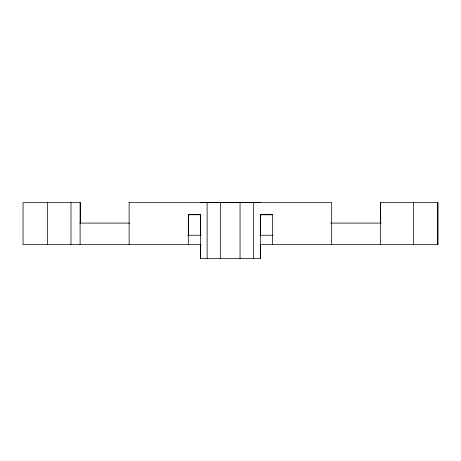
<?xml version="1.0" encoding="UTF-8"?>
<svg xmlns="http://www.w3.org/2000/svg" width="461" height="461" viewBox="0 0 461 461"><rect width="100%" height="100%" fill="white"/><g stroke="black" fill="none" stroke-linecap="round" stroke-linejoin="round"><path stroke-width="0.69" d="M222.87 202.529L223.96 202.373M216.267 202.529L217.759 202.373M215.984 202.529L217.529 202.373M209.231 202.529L212.429 202.373M204.477 202.529L208.118 202.373M201.711 202.529L205.779 202.373M200.691 202.529L204.903 202.373M248.796 202.373L237.265 202.373L238.354 202.529M208.343 202.373L200.466 202.529L256.328 202.373M230.385 202.373L212.204 202.373M129.115 202.529L331.672 202.529L331.655 244.601M272.687 214.682L260.534 214.682L260.534 235.254M200.691 214.751L188.537 214.751L188.537 235.364M260.309 214.751L272.463 214.751L272.463 244.601M79.753 223.101L129.639 223.101M330.9 223.101L381.247 223.101M187.8 235.254L201.071 235.254M259.987 235.254L272.947 235.254M201.065 244.601L23.05 244.601L23.05 202.529L80.335 202.529L80.335 223.21M260.021 244.601L437.95 244.601L437.95 202.529L380.579 202.529L380.579 223.21M252.657 202.373L260.534 202.529M256.097 202.373L260.309 202.529M255.452 202.373L259.514 202.529M255.221 202.373L259.289 202.529M252.882 202.373L256.523 202.529M248.571 202.373L251.769 202.529M243.471 202.373L245.016 202.529M243.241 202.373L244.733 202.529M437.72 202.529L437.72 244.601M413.408 202.529L413.408 244.601M380.573 202.529L380.573 244.601M260.534 244.451L260.534 258.627L200.466 258.627L200.466 214.624L188.313 214.682L188.313 244.601M260.309 214.624L260.309 258.627M253.619 202.529L253.619 258.627M240.06 202.529L240.06 258.627M220.663 202.529L220.663 258.627M207.122 202.529L207.122 258.627M200.691 214.624L200.691 235.611M200.691 244.244L200.691 258.627M129.132 202.529L129.132 244.601M80.099 202.529L80.116 244.607M70.982 202.529L70.982 244.601M47.362 202.529L47.362 244.601"/></g></svg>
